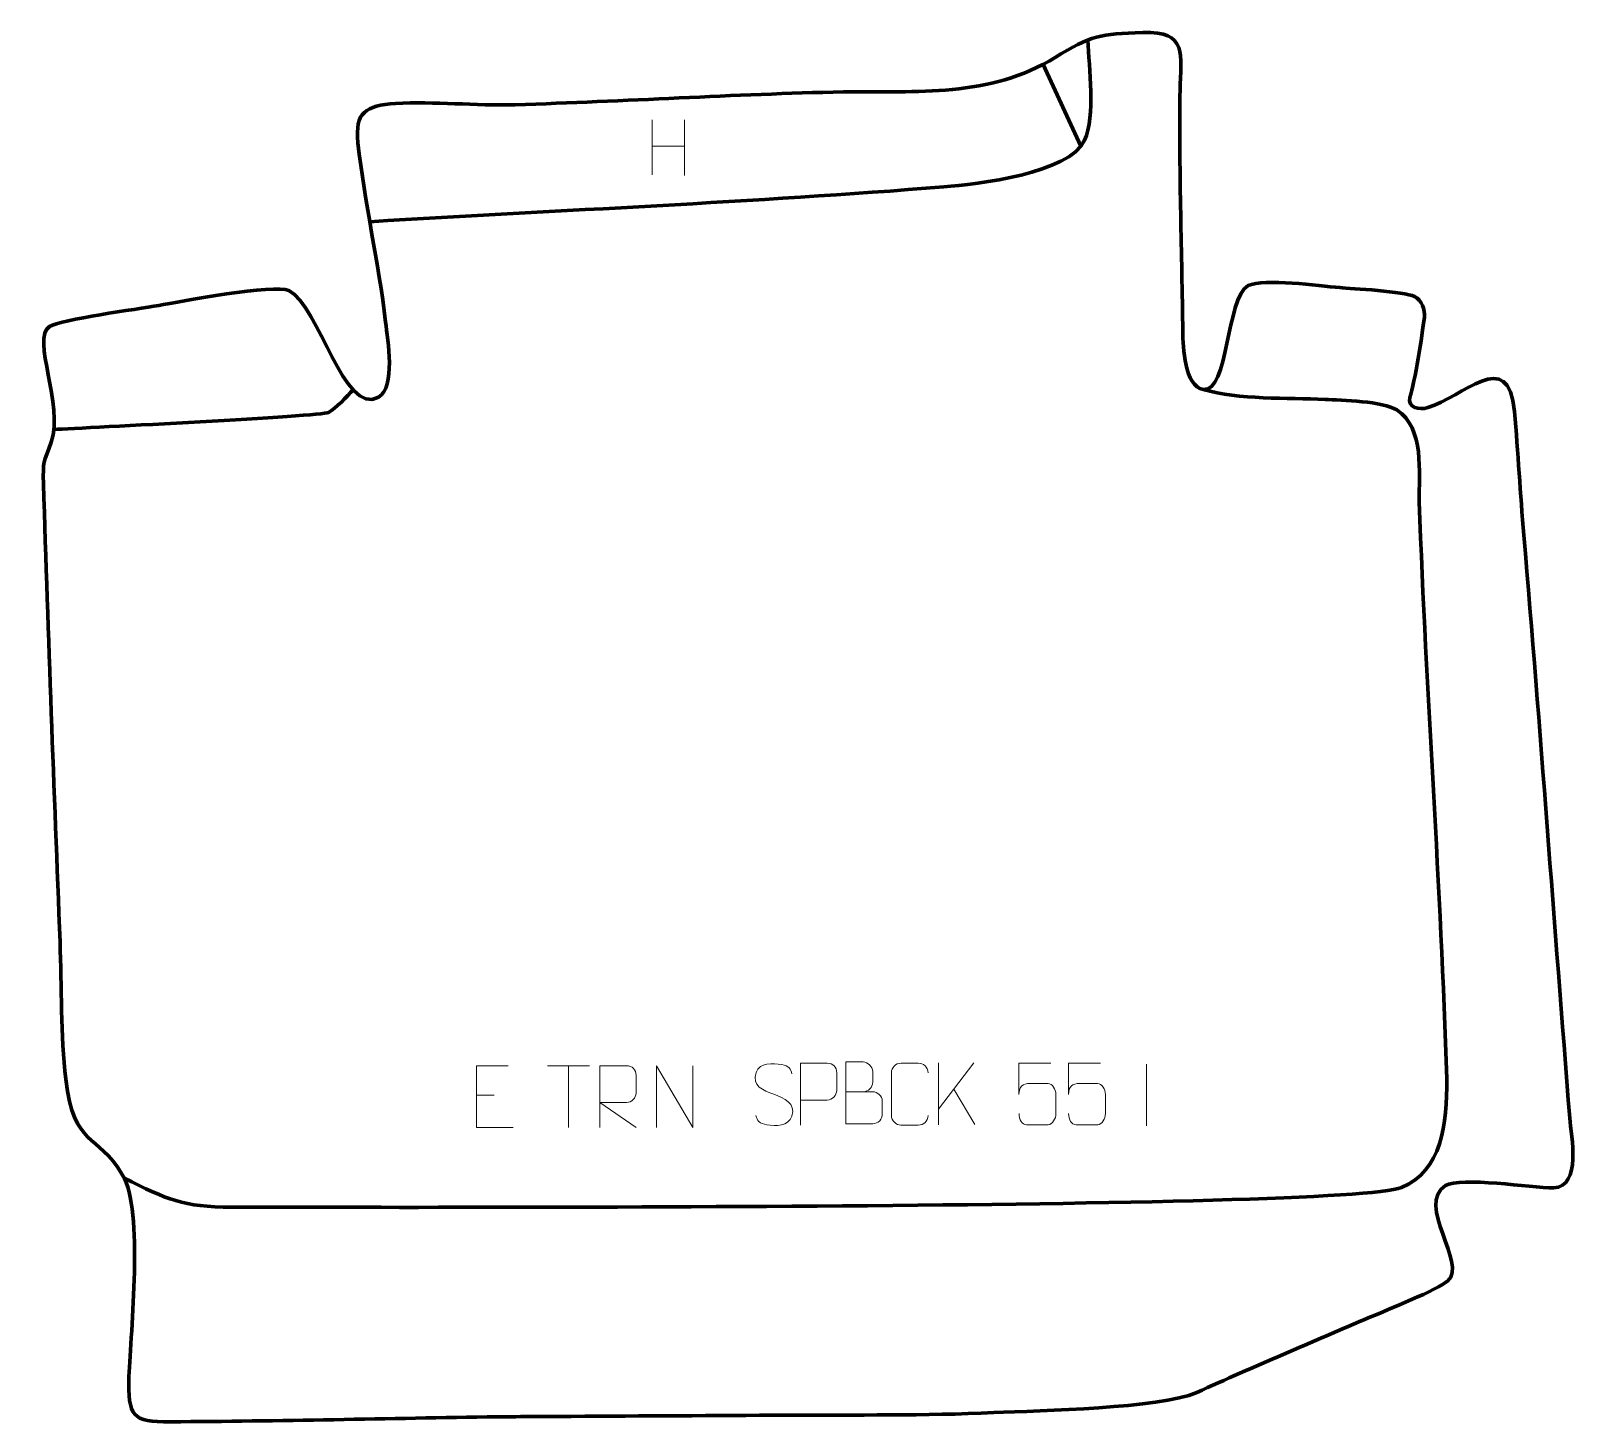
# Model space of a CAD drawing. Header units: millimetres. Extents: x -295 to 331, y -266 to 296.
import ezdxf

# ---------------------------------------------------------------- set-up
doc = ezdxf.new("R2010")
doc.units = ezdxf.units.MM
doc.header["$MEASUREMENT"] = 0
doc.layers.add('layer 2', color=7, linetype='Continuous')
doc.layers.add('layer 3', color=7, linetype='Continuous')

msp = doc.modelspace()

# ---------------------------------------------------------------- linework, layer by layer
at = {"layer": 'layer 2', "color": 142, "lineweight": 158}
for points, knots in [([(-158.4496, 218.9605), (-81.3258, 223.6341), (-3.698, 226.8236), (73.2762, 233.0259), (73.2762, 233.0259), (86.7598, 234.1123), (123.9678, 238.4121), (130.031, 251.8095), (130.031, 251.8095), (134.5718, 261.8429), (131.8632, 280.8922), (131.4163, 292.2975)], [0, 0, 0, 0, 0.25, 0.25, 0.25, 0.25, 0.5, 0.5, 0.5, 0.5, 1, 1, 1, 1]), ([(-285.9568, 135.0985), (-273.1907, 135.802), (-178.0503, 140.359), (-175.0698, 142.0048), (-175.0698, 142.0048), (-172.1395, 143.6228), (-167.5828, 148.5141), (-165.1681, 151.0734)], [0, 0, 0, 0, 0.33333333, 0.33333333, 0.33333333, 0.33333333, 1, 1, 1, 1]), ([(178.0257, 151.2888), (192.1535, 146.9519), (212.0606, 147.9843), (227.1788, 147.2549), (227.1788, 147.2549), (233.7803, 146.9364), (250.7004, 146.4981), (256.1217, 142.9759), (256.1217, 142.9759), (267.4541, 135.6132), (264.9443, 117.6374), (265.2167, 105.8771), (265.2167, 105.8771), (267.8801, 28.1874), (274.0088, -49.3196), (276.2617, -127.0383), (276.2617, -127.0383), (276.4124, -145.3044), (274.3318, -164.1894), (257.989, -170.9041), (257.989, -170.9041), (235.8274, -180.0089), (-164.2799, -178.8785), (-214.0471, -178.8059), (-214.0471, -178.8059), (-234.1327, -178.7766), (-240.0583, -175.7753), (-257.5845, -167.0479)], [0, 0, 0, 0, 0.125, 0.125, 0.125, 0.125, 0.25, 0.25, 0.25, 0.25, 0.375, 0.375, 0.375, 0.375, 0.5, 0.5, 0.5, 0.5, 0.625, 0.625, 0.625, 0.625, 0.75, 0.75, 0.75, 0.75, 1, 1, 1, 1])]:
    msp.add_open_spline(points, degree=3, knots=knots, dxfattribs=at)
msp.add_open_spline([(113.3211, 282.465), (113.3211, 282.465), (128.6221, 249.4212), (128.6221, 249.4212)], degree=3, dxfattribs=at)
at = {"layer": 'layer 2', "color": 250, "lineweight": 9}
for points in [[(-44.5154, 260.0298), (-44.5154, 260.0298), (-44.5154, 237.8371), (-44.5154, 237.8371)], [(-31.3997, 260.0298), (-31.3997, 260.0298), (-31.3997, 237.6795), (-31.3997, 237.6795)], [(-44.4979, 249.3874), (-44.4979, 249.3874), (-31.3997, 249.3874), (-31.3997, 249.3874)], [(-86.7649, -121.7473), (-86.7649, -121.7473), (-69.7777, -121.7473), (-69.7777, -121.7473)], [(-78.2711, -146.6773), (-78.2711, -146.6773), (-78.2711, -121.7238), (-78.2711, -121.7238)], [(71.0621, -120.6104), (71.0621, -120.6104), (71.0621, -145.564), (71.0621, -145.564)], [(85.4383, -120.6104), (85.4383, -120.6104), (71.0621, -139.2501), (71.0621, -139.2501)], [(155.0807, -121.0487), (155.0807, -121.0487), (155.0807, -146.0228), (155.0807, -146.0228)], [(85.7636, -145.4682), (85.7636, -145.4682), (77.2931, -131.1546), (77.2931, -131.1546)], [(-115.39, -133.596), (-115.39, -133.596), (-108.2219, -133.596), (-108.2219, -133.596)]]:
    msp.add_open_spline(points, degree=3, dxfattribs=at)
for points, knots in [([(-102.5161, -121.7163), (-102.5161, -121.7163), (-115.39, -121.7163), (-115.39, -121.7163), (-115.39, -121.7163), (-115.39, -121.7163), (-115.39, -146.6699), (-115.39, -146.6699), (-115.39, -146.6699), (-115.39, -146.6699), (-100.5242, -146.6699), (-100.5242, -146.6699)], [0, 0, 0, 0, 0.25, 0.25, 0.25, 0.25, 0.5, 0.5, 0.5, 0.5, 1, 1, 1, 1]), ([(-65.6034, -146.6773), (-65.6034, -146.6773), (-65.6034, -121.7238), (-65.6034, -121.7238), (-65.6034, -121.7238), (-62.0086, -121.7238), (-58.4131, -121.7238), (-54.8179, -121.7238), (-54.8179, -121.7238), (-52.4926, -121.7615), (-50.9353, -123.2515), (-50.9394, -125.6179), (-50.9394, -125.6179), (-50.9398, -127.6534), (-50.9398, -130.7128), (-50.9394, -132.7488), (-50.9394, -132.7488), (-50.9459, -134.6243), (-52.7582, -136.5661), (-54.7677, -136.5852), (-54.7677, -136.5852), (-54.7677, -136.5852), (-65.6034, -136.5852), (-65.6034, -136.5852), (-65.6034, -136.5852), (-65.6034, -136.5852), (-50.9487, -146.6773), (-50.9487, -146.6773)], [0, 0, 0, 0, 0.125, 0.125, 0.125, 0.125, 0.25, 0.25, 0.25, 0.25, 0.375, 0.375, 0.375, 0.375, 0.5, 0.5, 0.5, 0.5, 0.625, 0.625, 0.625, 0.625, 0.75, 0.75, 0.75, 0.75, 1, 1, 1, 1]), ([(-42.6545, -146.6736), (-42.6545, -146.6736), (-42.6545, -121.7201), (-42.6545, -121.7201), (-42.6545, -121.7201), (-42.6545, -121.7201), (-27.9997, -146.6736), (-27.9997, -146.6736), (-27.9997, -146.6736), (-27.9997, -146.6736), (-27.9997, -121.7201), (-27.9997, -121.7201)], [0, 0, 0, 0, 0.25, 0.25, 0.25, 0.25, 0.5, 0.5, 0.5, 0.5, 1, 1, 1, 1]), ([(4.6729, -133.1968), (0.4246, -131.7264), (-4.4835, -129.9306), (-2.4784, -124.4103), (-2.4784, -124.4103), (-0.9749, -120.2704), (4.2387, -120.6589), (7.8423, -121.26), (7.8423, -121.26), (10.7029, -121.7372), (11.5676, -122.9504), (11.8782, -125.0345)], [0, 0, 0, 0, 0.25, 0.25, 0.25, 0.25, 0.5, 0.5, 0.5, 0.5, 1, 1, 1, 1]), ([(15.3966, -145.6774), (15.3966, -145.6774), (15.3966, -120.7238), (15.3966, -120.7238), (15.3966, -120.7238), (18.9916, -120.7238), (22.5869, -120.7238), (26.1823, -120.7238), (26.1823, -120.7238), (28.5075, -120.7617), (30.0649, -122.2518), (30.0607, -124.6179), (30.0607, -124.6179), (30.0603, -126.6536), (30.0603, -129.7129), (30.0607, -131.7489), (30.0607, -131.7489), (30.0542, -133.6243), (28.242, -135.5662), (26.2324, -135.5853), (26.2324, -135.5853), (26.2324, -135.5853), (15.3966, -135.5853), (15.3966, -135.5853)], [0, 0, 0, 0, 0.14285714, 0.14285714, 0.14285714, 0.14285714, 0.28571429, 0.28571429, 0.28571429, 0.28571429, 0.42857143, 0.42857143, 0.42857143, 0.42857143, 0.57142857, 0.57142857, 0.57142857, 0.57142857, 0.71428571, 0.71428571, 0.71428571, 0.71428571, 1, 1, 1, 1]), ([(33.6586, -132.2006), (37.2972, -132.2002), (40.8843, -132.2002), (44.5237, -132.2006), (44.5237, -132.2006), (46.4991, -132.2179), (48.4227, -133.954), (48.4227, -136.0036), (48.4227, -136.0036), (48.4223, -137.1322), (48.4223, -140.1816), (48.4227, -141.3105), (48.4227, -141.3105), (48.4403, -143.1684), (46.8982, -145.1823), (44.5767, -145.1654), (44.5767, -145.1654), (40.9369, -145.165), (37.2975, -145.165), (33.6586, -145.1654), (33.6586, -145.1654), (33.6586, -136.8471), (33.6586, -128.5293), (33.6586, -120.2118), (33.6586, -120.2118), (36.0323, -120.2118), (38.4064, -120.2118), (40.7806, -120.2118), (40.7806, -120.2118), (42.4614, -120.1942), (44.5582, -122.1047), (44.5759, -124.0671), (44.5759, -124.0671), (44.5755, -126.1332), (44.5755, -126.2792), (44.5759, -128.3457), (44.5759, -128.3457), (44.5932, -130.4118), (42.7387, -132.2179), (40.7287, -132.2006)], [0, 0, 0, 0, 0.09090909, 0.09090909, 0.09090909, 0.09090909, 0.18181818, 0.18181818, 0.18181818, 0.18181818, 0.27272727, 0.27272727, 0.27272727, 0.27272727, 0.36363636, 0.36363636, 0.36363636, 0.36363636, 0.45454545, 0.45454545, 0.45454545, 0.45454545, 0.54545455, 0.54545455, 0.54545455, 0.54545455, 0.63636364, 0.63636364, 0.63636364, 0.63636364, 0.72727273, 0.72727273, 0.72727273, 0.72727273, 0.81818182, 0.81818182, 0.81818182, 0.81818182, 1, 1, 1, 1]), ([(66.9467, -141.8596), (66.8069, -144.183), (65.1297, -145.6626), (62.982, -145.6734), (62.982, -145.6734), (60.6501, -145.673), (58.3182, -145.673), (55.9867, -145.6734), (55.9867, -145.6734), (54.0617, -145.7788), (52.0896, -143.8943), (52.1008, -141.877), (52.1008, -141.877), (52.1012, -136.1069), (52.1012, -130.3372), (52.1008, -124.5679), (52.1008, -124.5679), (52.105, -122.4298), (53.8517, -120.7106), (56.0041, -120.7241), (56.0041, -120.7241), (58.3298, -120.7241), (60.6559, -120.7241), (62.982, -120.7241), (62.982, -120.7241), (64.9286, -120.6886), (66.92, -122.1801), (66.9467, -124.6177)], [0, 0, 0, 0, 0.125, 0.125, 0.125, 0.125, 0.25, 0.25, 0.25, 0.25, 0.375, 0.375, 0.375, 0.375, 0.5, 0.5, 0.5, 0.5, 0.625, 0.625, 0.625, 0.625, 0.75, 0.75, 0.75, 0.75, 1, 1, 1, 1]), ([(116.4562, -120.6324), (116.4562, -120.6324), (103.6045, -120.6324), (103.6045, -120.6324), (103.6045, -120.6324), (103.6048, -124.863), (103.6048, -129.0939), (103.6045, -133.3251), (103.6045, -133.3251), (103.6042, -130.015), (105.2352, -128.9432), (108.0472, -128.8827), (108.0472, -128.8827), (110.4868, -128.8824), (112.9263, -128.8824), (115.3655, -128.8827), (115.3655, -128.8827), (117.0153, -128.8759), (118.4902, -131.2564), (118.5187, -133.3251), (118.5187, -133.3251), (118.5184, -135.9124), (118.5184, -138.5), (118.5187, -141.0877), (118.5187, -141.0877), (118.5649, -143.0471), (117.0655, -145.4834), (115.4396, -145.5419), (115.4396, -145.5419), (113.4831, -145.5416), (108.5881, -145.5416), (106.6311, -145.5419), (106.6311, -145.5419), (104.7856, -145.5507), (103.6785, -143.5859), (103.6577, -141.0348)], [0, 0, 0, 0, 0.1, 0.1, 0.1, 0.1, 0.2, 0.2, 0.2, 0.2, 0.3, 0.3, 0.3, 0.3, 0.4, 0.4, 0.4, 0.4, 0.5, 0.5, 0.5, 0.5, 0.6, 0.6, 0.6, 0.6, 0.7, 0.7, 0.7, 0.7, 0.8, 0.8, 0.8, 0.8, 1, 1, 1, 1]), ([(136.4562, -120.6324), (136.4562, -120.6324), (123.6045, -120.6324), (123.6045, -120.6324), (123.6045, -120.6324), (123.6048, -124.863), (123.6048, -129.0939), (123.6045, -133.3251), (123.6045, -133.3251), (123.6042, -130.015), (125.2352, -128.9432), (128.0472, -128.8827), (128.0472, -128.8827), (130.4868, -128.8824), (132.9263, -128.8824), (135.3655, -128.8827), (135.3655, -128.8827), (137.0153, -128.8759), (138.4902, -131.2564), (138.5187, -133.3251), (138.5187, -133.3251), (138.5184, -135.9124), (138.5184, -138.5), (138.5187, -141.0877), (138.5187, -141.0877), (138.5649, -143.0471), (137.0655, -145.4834), (135.4396, -145.5419), (135.4396, -145.5419), (133.4831, -145.5416), (128.5881, -145.5416), (126.6311, -145.5419), (126.6311, -145.5419), (124.7856, -145.5507), (123.6785, -143.5859), (123.6577, -141.0348)], [0, 0, 0, 0, 0.1, 0.1, 0.1, 0.1, 0.2, 0.2, 0.2, 0.2, 0.3, 0.3, 0.3, 0.3, 0.4, 0.4, 0.4, 0.4, 0.5, 0.5, 0.5, 0.5, 0.6, 0.6, 0.6, 0.6, 0.7, 0.7, 0.7, 0.7, 0.8, 0.8, 0.8, 0.8, 1, 1, 1, 1]), ([(4.6729, -133.1969), (8.6915, -134.8436), (13.721, -136.7319), (11.887, -142.0922), (11.887, -142.0922), (10.4272, -146.3586), (5.5164, -146.1019), (1.7903, -145.5472), (1.7903, -145.5472), (-0.9597, -145.1374), (-2.1806, -143.9239), (-2.5586, -141.8117)], [0, 0, 0, 0, 0.25, 0.25, 0.25, 0.25, 0.5, 0.5, 0.5, 0.5, 1, 1, 1, 1])]:
    msp.add_open_spline(points, degree=3, knots=knots, dxfattribs=at)
at = {"layer": 'layer 3', "color": 242, "lineweight": 158}
msp.add_open_spline([(-106.9957, -263.4343), (-150.9267, -264.0774), (-194.9616, -265.2185), (-238.8844, -265.4464), (-238.8844, -265.4464), (-254.6801, -265.5283), (-255.8968, -263.2391), (-255.6809, -247.1156), (-255.6809, -247.1156), (-254.916, -228.8881), (-249.6638, -180.1862), (-258.2328, -165.8451), (-258.2328, -165.8451), (-268.7079, -148.3137), (-277.6836, -155.1542), (-281.1829, -127.1356), (-281.1829, -127.1356), (-283.2612, -109.5739), (-282.7705, -89.7268), (-283.4749, -71.7787), (-283.4749, -71.7787), (-285.8851, -10.179), (-288.2821, 51.5345), (-290.1485, 113.1489), (-290.1485, 113.1489), (-290.4351, 122.6087), (-290.0591, 121.534), (-287.0424, 130.0159), (-287.0424, 130.0159), (-281.8107, 144.7253), (-295.1868, 172.0636), (-287.7427, 176.6128), (-287.7427, 176.6128), (-282.9915, 179.5163), (-252.5136, 183.6377), (-243.6559, 185.1636), (-243.6559, 185.1636), (-235.0245, 186.6575), (-196.7996, 193.9892), (-191.1286, 191.1744), (-191.1286, 191.1744), (-178.6533, 184.9822), (-168.9572, 140.1744), (-154.9537, 148.1553), (-154.9537, 148.1553), (-147.8783, 152.1877), (-151.2377, 171.1916), (-152.0628, 178.3793), (-152.0628, 178.3793), (-154.8532, 202.6859), (-160.556, 226.4686), (-163.2019, 250.8499), (-163.2019, 250.8499), (-164.5155, 263.3233), (-160.0462, 265.7564), (-148.1202, 266.6688), (-148.1202, 266.6688), (-132.292, 267.5655), (-115.9951, 265.7396), (-99.7181, 266.1932), (-99.7181, 266.1932), (-55.4898, 267.5322), (-11.6276, 270.4034), (32.7223, 271.3859), (32.7223, 271.3859), (62.4016, 271.7775), (91.8403, 268.8953), (118.2243, 285.2743), (118.2243, 285.2743), (132.5152, 294.1459), (136.6318, 294.8215), (153.5527, 295.3561), (153.5527, 295.3561), (171.8307, 295.9336), (168.9666, 286.5479), (168.6232, 271.8069), (168.6232, 271.8069), (168.6232, 271.8069), (168.5776, 269.8487), (168.5776, 269.8487), (168.5776, 269.8487), (168.2478, 238.1689), (169.3416, 206.102), (169.7292, 174.3645), (169.7292, 174.3645), (169.8, 168.5725), (170.3708, 152.3644), (178.0257, 151.2888), (178.0257, 151.2888), (188.2286, 149.8552), (187.1944, 188.0547), (196.0599, 193.1623), (196.0599, 193.1623), (202.8968, 196.2315), (224.361, 193.0836), (233.0974, 192.3668), (233.0974, 192.3668), (237.6719, 191.9914), (259.3342, 190.7919), (263.2465, 188.7816), (263.2465, 188.7816), (266.2797, 187.223), (267.5916, 183.5653), (267.2521, 180.2645), (267.2521, 180.2645), (266.343, 173.0092), (263.4769, 154.3109), (261.344, 148.0624), (261.344, 148.0624), (260.5051, 143.7968), (265.1248, 142.9042), (268.6425, 143.9151), (268.6425, 143.9151), (282.5239, 147.9041), (301.2517, 169.0848), (303.6488, 142.3924), (303.6488, 142.3924), (305.0894, 125.8142), (305.965, 109.1077), (307.3897, 92.425), (307.3897, 92.425), (314.071, 14.0066), (319.6917, -64.4174), (325.9295, -142.8558), (325.9295, -142.8558), (326.5131, -150.1947), (330.871, -170.4031), (319.3545, -171.0515), (319.3545, -171.0515), (310.3474, -171.0231), (281.89, -166.4017), (275.7698, -170.135), (275.7698, -170.135), (263.5196, -177.6075), (284.6638, -201.6264), (276.7884, -208.557), (276.7884, -208.557), (272.7548, -212.1067), (252.0041, -220.4056), (245.6938, -223.0514), (245.6938, -223.0514), (245.6938, -223.0514), (245.239, -223.2421), (245.239, -223.2421), (245.239, -223.2421), (221.7683, -233.3576), (198.6445, -243.0483), (175.3385, -253.6417), (175.3385, -253.6417), (160.0492, -260.0876), (112.5308, -260.8881), (93.4805, -261.7605), (93.4805, -261.7605), (65.9288, -263.0223), (37.3224, -262.6172), (9.6476, -262.7739), (9.6476, -262.7739), (-19.264, -262.9376), (-48.1756, -263.1013), (-77.0872, -263.265), (-77.0872, -263.265), (-87.0567, -263.3214), (-97.0262, -263.3779), (-106.9957, -263.4343)], degree=3, knots=[0, 0, 0, 0, 0.02380952, 0.02380952, 0.02380952, 0.02380952, 0.04761905, 0.04761905, 0.04761905, 0.04761905, 0.07142857, 0.07142857, 0.07142857, 0.07142857, 0.0952381, 0.0952381, 0.0952381, 0.0952381, 0.11904762, 0.11904762, 0.11904762, 0.11904762, 0.14285714, 0.14285714, 0.14285714, 0.14285714, 0.16666667, 0.16666667, 0.16666667, 0.16666667, 0.19047619, 0.19047619, 0.19047619, 0.19047619, 0.21428571, 0.21428571, 0.21428571, 0.21428571, 0.23809524, 0.23809524, 0.23809524, 0.23809524, 0.26190476, 0.26190476, 0.26190476, 0.26190476, 0.28571429, 0.28571429, 0.28571429, 0.28571429, 0.30952381, 0.30952381, 0.30952381, 0.30952381, 0.33333333, 0.33333333, 0.33333333, 0.33333333, 0.35714286, 0.35714286, 0.35714286, 0.35714286, 0.38095238, 0.38095238, 0.38095238, 0.38095238, 0.4047619, 0.4047619, 0.4047619, 0.4047619, 0.42857143, 0.42857143, 0.42857143, 0.42857143, 0.45238095, 0.45238095, 0.45238095, 0.45238095, 0.47619048, 0.47619048, 0.47619048, 0.47619048, 0.5, 0.5, 0.5, 0.5, 0.52380952, 0.52380952, 0.52380952, 0.52380952, 0.54761905, 0.54761905, 0.54761905, 0.54761905, 0.57142857, 0.57142857, 0.57142857, 0.57142857, 0.5952381, 0.5952381, 0.5952381, 0.5952381, 0.61904762, 0.61904762, 0.61904762, 0.61904762, 0.64285714, 0.64285714, 0.64285714, 0.64285714, 0.66666667, 0.66666667, 0.66666667, 0.66666667, 0.69047619, 0.69047619, 0.69047619, 0.69047619, 0.71428571, 0.71428571, 0.71428571, 0.71428571, 0.73809524, 0.73809524, 0.73809524, 0.73809524, 0.76190476, 0.76190476, 0.76190476, 0.76190476, 0.78571429, 0.78571429, 0.78571429, 0.78571429, 0.80952381, 0.80952381, 0.80952381, 0.80952381, 0.83333333, 0.83333333, 0.83333333, 0.83333333, 0.85714286, 0.85714286, 0.85714286, 0.85714286, 0.88095238, 0.88095238, 0.88095238, 0.88095238, 0.9047619, 0.9047619, 0.9047619, 0.9047619, 0.92857143, 0.92857143, 0.92857143, 0.92857143, 0.95238095, 0.95238095, 0.95238095, 0.95238095, 1, 1, 1, 1], dxfattribs=at)

doc.saveas('drawing.dxf')
